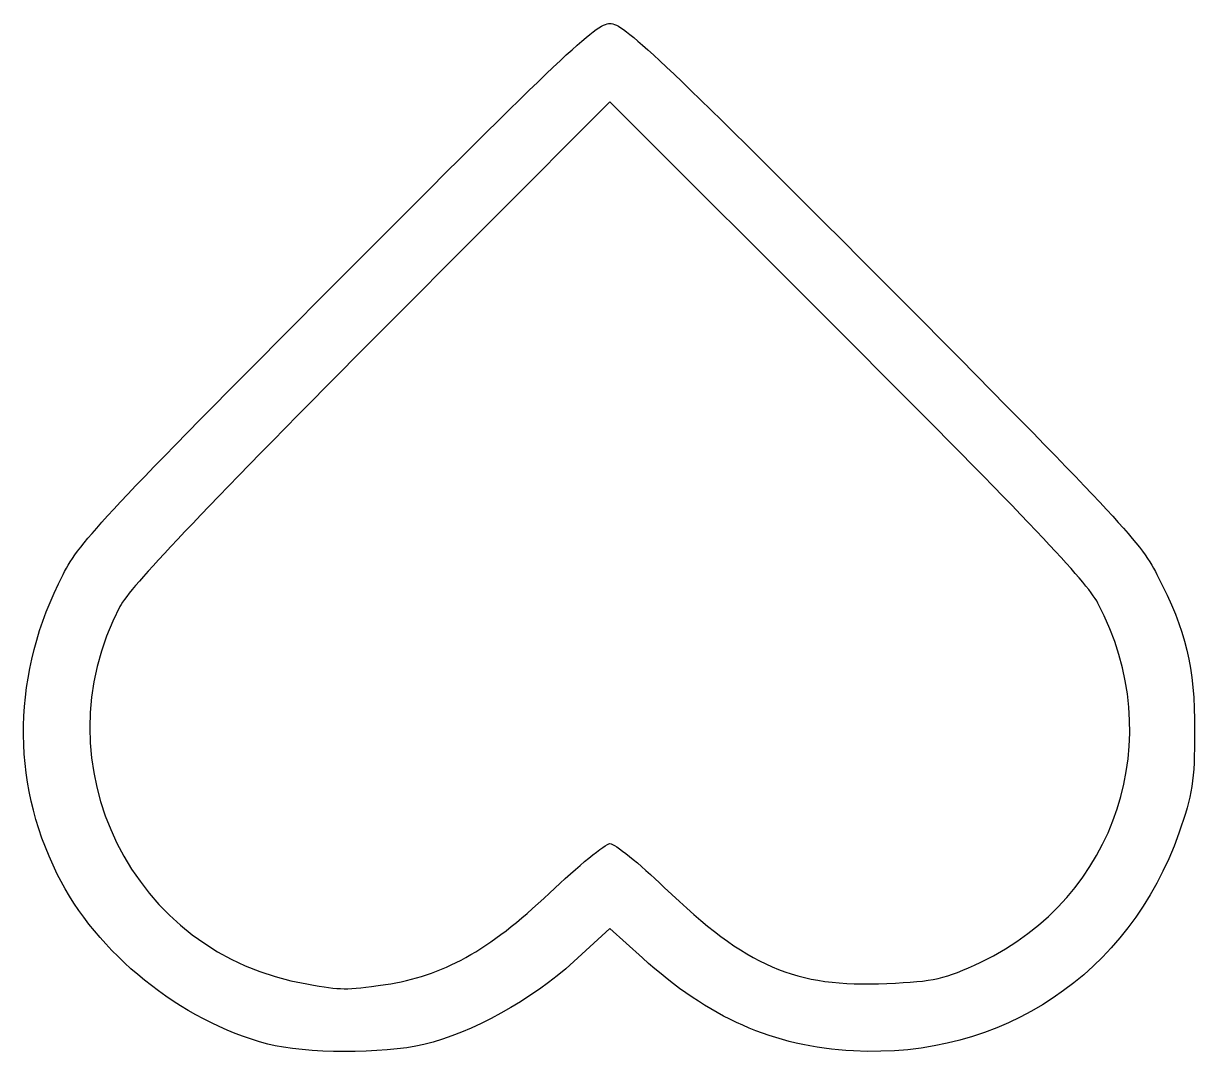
# Model space of a CAD drawing. Header units: millimetres. Extents: x 0.1 to 59.4, y -53.3 to -1.3.
import ezdxf

# ---------------------------------------------------------------- set-up
doc = ezdxf.new("R2010")
doc.units = ezdxf.units.MM
doc.layers.get('0').update_dxf_attribs({"linetype": 'CONTINUOUS'})

msp = doc.modelspace()

# ---------------------------------------------------------------- linework, layer by layer
for p, q in [((29.766, -5.222), (17.701, -17.314)), ((41.725, -17.182), (29.766, -5.222)), ((29.766, -47.106), (27.94, -48.773)), ((31.406, -48.588), (29.766, -47.106))]:
    msp.add_line(p, q)
for points in [[(15.981, -14.298), (27.411, -2.815), (29.051, -1.254), (29.766, -1.254)], [(29.766, -1.254), (30.454, -1.254), (32.12, -2.815), (43.55, -14.271)], [(2.064, -29.167), (2.91, -27.5), (4.339, -25.992), (15.981, -14.298)], [(43.55, -14.271), (55.219, -26.019), (56.621, -27.5), (57.468, -29.167)], [(54.478, -30.622), (53.869, -29.485), (50.985, -26.442), (41.725, -17.182)], [(17.701, -17.314), (8.943, -26.151), (5.477, -29.802), (4.948, -30.781)], [(1.773, -44.354), (-0.609, -39.512), (-0.503, -34.168), (2.064, -29.167)], [(57.468, -29.167), (58.976, -32.104), (59.373, -33.797), (59.373, -37.105)], [(4.948, -30.781), (0.767, -38.745), (5.556, -48.429), (14.42, -49.911)], [(48.551, -48.799), (55.457, -45.519), (58.076, -37.449), (54.478, -30.622)], [(59.373, -37.105), (59.373, -39.645), (59.267, -40.306), (58.579, -42.264)], [(58.579, -42.264), (56.065, -49.408), (49.609, -53.721), (42.095, -53.297)], [(26.696, -45.307), (28.152, -43.931), (29.554, -42.793), (29.766, -42.793)], [(29.766, -42.793), (30.004, -42.793), (31.247, -43.799), (32.517, -45.016)], [(12.435, -52.953), (8.017, -51.789), (3.757, -48.35), (1.773, -44.354)], [(32.517, -45.016), (36.698, -49.037), (39.132, -50.096), (43.789, -49.884)], [(18.389, -49.937), (21.299, -49.514), (23.601, -48.244), (26.696, -45.307)], [(42.095, -53.297), (38.047, -53.086), (34.766, -51.63), (31.406, -48.588)], [(27.94, -48.773), (25.797, -50.731), (22.754, -52.398), (20.346, -52.98)], [(43.789, -49.884), (46.223, -49.778), (46.699, -49.672), (48.551, -48.799)], [(14.42, -49.911), (16.245, -50.228), (16.298, -50.228), (18.389, -49.937)], [(20.346, -52.98), (18.23, -53.456), (14.34, -53.456), (12.435, -52.953)]]:
    msp.add_open_spline(points, degree=3)

doc.saveas('drawing.dxf')
